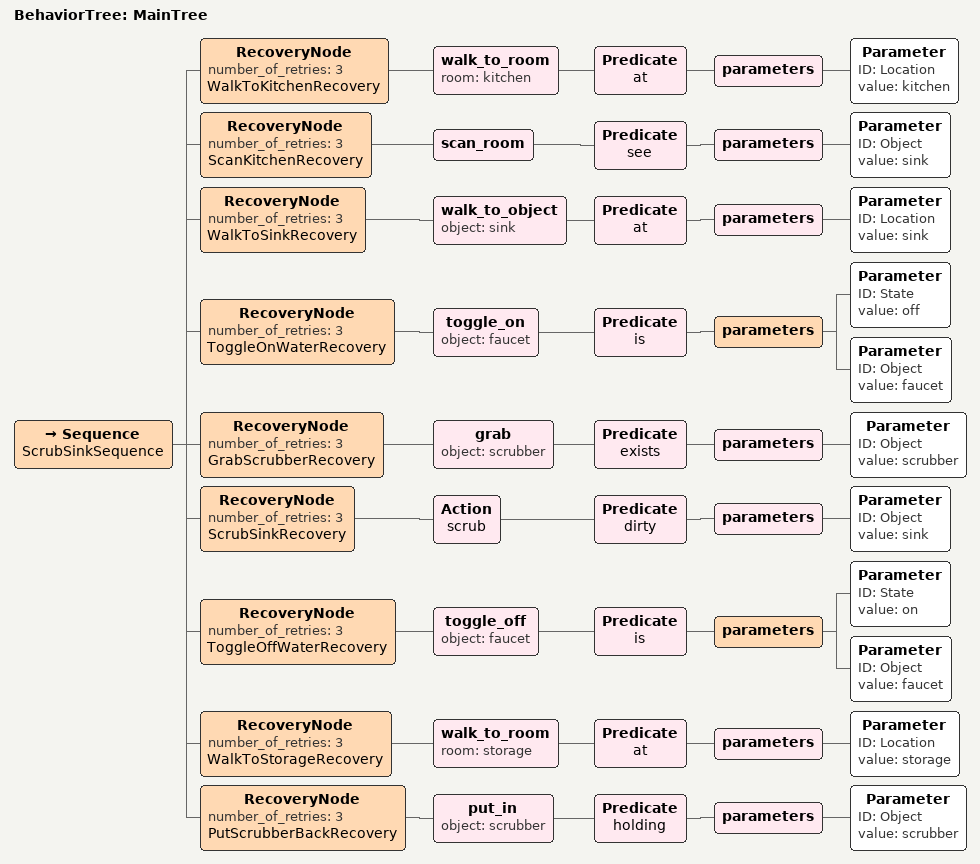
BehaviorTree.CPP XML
<root main_tree_to_execute="MainTree">
  <BehaviorTree ID="MainTree">
    <Sequence name="ScrubSinkSequence">
      <!-- Step 1: Walk to the kitchen -->
      <RecoveryNode number_of_retries="3" name="WalkToKitchenRecovery">
        <walk_to_room room="kitchen">
          <Predicate name="at">
            <parameters>
              <Parameter ID="Location" value="kitchen"/>
            </parameters>
          </Predicate>
        </walk_to_room>
      </RecoveryNode>

      <!-- Step 2: Scan the kitchen to find the sink -->
      <RecoveryNode number_of_retries="3" name="ScanKitchenRecovery">
        <scan_room>
          <Predicate name="see">
            <parameters>
              <Parameter ID="Object" value="sink"/>
            </parameters>
          </Predicate>
        </scan_room>
      </RecoveryNode>

      <!-- Step 3: Walk to the sink -->
      <RecoveryNode number_of_retries="3" name="WalkToSinkRecovery">
        <walk_to_object object="sink">
          <Predicate name="at">
            <parameters>
              <Parameter ID="Location" value="sink"/>
            </parameters>
          </Predicate>
        </walk_to_object>
      </RecoveryNode>

      <!-- Step 4: Toggle on the water -->
      <RecoveryNode number_of_retries="3" name="ToggleOnWaterRecovery">
        <toggle_on object="faucet">
          <Predicate name="is">
            <parameters>
              <Parameter ID="State" value="off"/>
              <Parameter ID="Object" value="faucet"/>
            </parameters>
          </Predicate>
        </toggle_on>
      </RecoveryNode>

      <!-- Step 5: Grab a scrubber -->
      <RecoveryNode number_of_retries="3" name="GrabScrubberRecovery">
        <grab object="scrubber">
          <Predicate name="exists">
            <parameters>
              <Parameter ID="Object" value="scrubber"/>
            </parameters>
          </Predicate>
        </grab>
      </RecoveryNode>

      <!-- Step 6: Scrub the sink -->
      <RecoveryNode number_of_retries="3" name="ScrubSinkRecovery">
        <Action name="scrub">
          <Predicate name="dirty">
            <parameters>
              <Parameter ID="Object" value="sink"/>
            </parameters>
          </Predicate>
        </Action>
      </RecoveryNode>

      <!-- Step 7: Toggle off the water -->
      <RecoveryNode number_of_retries="3" name="ToggleOffWaterRecovery">
        <toggle_off object="faucet">
          <Predicate name="is">
            <parameters>
              <Parameter ID="State" value="on"/>
              <Parameter ID="Object" value="faucet"/>
            </parameters>
          </Predicate>
        </toggle_off>
      </RecoveryNode>

      <!-- Step 8: Walk to the storage -->
      <RecoveryNode number_of_retries="3" name="WalkToStorageRecovery">
        <walk_to_room room="storage">
          <Predicate name="at">
            <parameters>
              <Parameter ID="Location" value="storage"/>
            </parameters>
          </Predicate>
        </walk_to_room>
      </RecoveryNode>

      <!-- Step 9: Put the scrubber back -->
      <RecoveryNode number_of_retries="3" name="PutScrubberBackRecovery">
        <put_in object="scrubber">
          <Predicate name="holding">
            <parameters>
              <Parameter ID="Object" value="scrubber"/>
            </parameters>
          </Predicate>
        </put_in>
      </RecoveryNode>
    </Sequence>
  </BehaviorTree>
</root>
